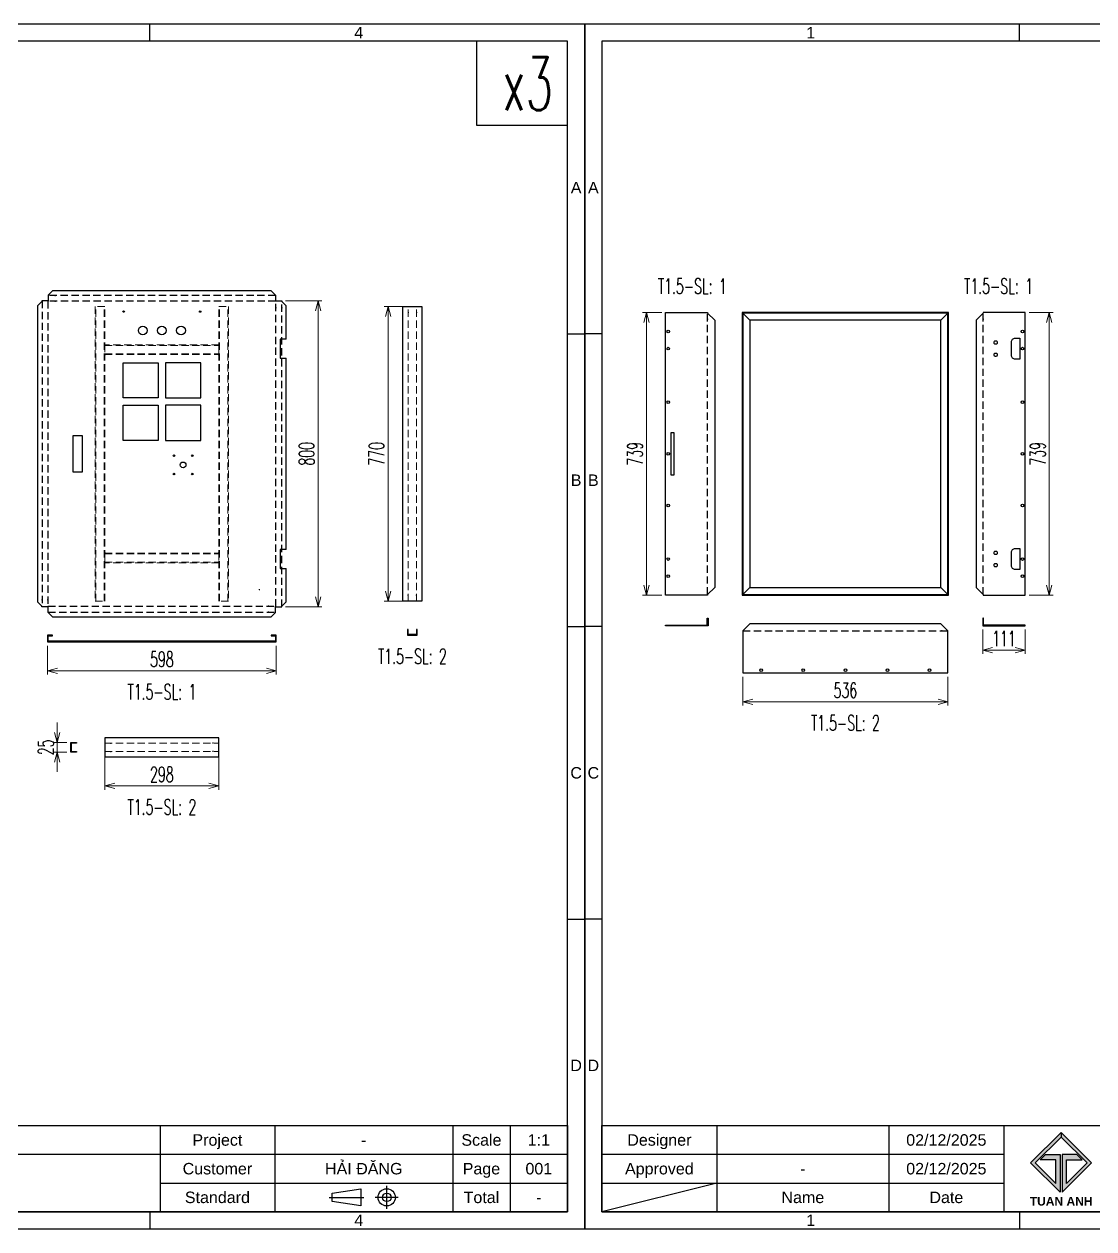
# Model space of a CAD drawing. Header units: millimetres. Extents: x 123558 to 149079, y -1073 to 14418.
# Drawn here: x 136349 to 139145, y 2077 to 5227 of the extents above; entities that cross this region are included whole.
import ezdxf
from ezdxf.enums import TextEntityAlignment as Align

# ---------------------------------------------------------------- set-up
doc = ezdxf.new("R2010")
doc.units = ezdxf.units.MM
doc.header["$LTSCALE"] = 3
doc.linetypes.add('HIDDEN', pattern=[9.525, 6.35, -3.175])
doc.layers.add('@.DM. NÉT ĐỨT', color=8, linetype='HIDDEN', lineweight=9)
for name, color, linetype in [('@.HIDDEN', 8, 'HIDDEN'), ('@.TEXT', 7, 'Continuous'), ('@.VISIBLE', 7, 'Continuous'), ('dim', 7, 'Continuous')]:
    doc.layers.add(name, color=color, linetype=linetype)
doc.styles.add('Ann_w01', font='romans.shx', dxfattribs={"width": 0.6, "bigfont": 'chineset.shx'})
doc.styles.add('Arial', font='arial.ttf')
doc.dimstyles.new('Dim 01_SC20', dxfattribs={"dimscale": 20, "dimtxt": 2, "dimasz": 1.3, "dimexe": 0.5, "dimexo": 0.5, "dimgap": 0.5, "dimtad": 1, "dimdec": 1, "dimzin": 12, "dimdsep": 46, "dimtxsty": 'Ann_w01', "dimblk": 'OPEN30', "dimcen": 1.5, "dimclrd": 6, "dimclre": 6, "dimclrt": 3, "dimadec": 1, "dimazin": 3, "dimtm": 1e-09, "dimtfac": 1, "dimtdec": 1, "dimtix": 1, "dimtmove": 0, "dimatfit": 3, "dimldrblk": 'OPEN30', "dimfxl": 1, "dimtolj": 1, "dimlwd": 20, "dimlwe": 20, "dimarcsym": 0})

# ---------------------------------------------------------------- blocks, each defined once
blk = doc.blocks.new('_Open30')
at = {"color": 0, "linetype": 'ByBlock', "lineweight": -2}
for p, q in [((-1, 0.27), (0, 0)), ((0, 0), (-1, -0.27)), ((0, 0), (-1, 0))]:
    blk.add_line(p, q, dxfattribs=at)
blk = doc.blocks.new('*D147')
at = {"layer": '@.VISIBLE', "color": 6, "lineweight": 20, "transparency": 16777216}
for p, q in [((136410.4, 3601.4), (136410.4, 3526.3)), ((137008.4, 3601.4), (137008.4, 3526.3)), ((136436.4, 3536.3), (136982.4, 3536.3))]:
    blk.add_line(p, q, dxfattribs=at)
at = {"layer": 'Defpoints', "color": 0, "transparency": 16777216}
for p in [(136410.4, 3611.4), (137008.4, 3611.4), (137008.4, 3536.3)]:
    blk.add_point(p, dxfattribs=at)
at = {"layer": '@.VISIBLE', "color": 6, "lineweight": 20, "transparency": 16777216, "xscale": 26, "yscale": 26, "zscale": 26, "rotation": 180}
blk.add_blockref('_Open30', (136410.4, 3536.3), dxfattribs=at)
at = {"layer": '@.VISIBLE', "color": 6, "lineweight": 20, "transparency": 16777216, "xscale": 26, "yscale": 26, "zscale": 26}
blk.add_blockref('_Open30', (137008.4, 3536.3), dxfattribs=at)
at = {"layer": '@.VISIBLE', "color": 3, "transparency": 16777216, "insert": (136709.4, 3566.3), "char_height": 40, "attachment_point": 5, "style": 'Ann_w01'}
blk.add_mtext('\\A1;598', dxfattribs=at)
blk = doc.blocks.new('*D148')
at = {"layer": 'Defpoints', "color": 0, "transparency": 16777216}
for p in [(137022.7, 4503.4), (137117.6, 4503.4), (137022.7, 3703.4)]:
    blk.add_point(p, dxfattribs=at)
at = {"layer": 'dim', "color": 6, "lineweight": 20, "transparency": 16777216}
for p, q in [((137032.7, 4503.4), (137127.6, 4503.4)), ((137117.6, 3729.4), (137117.6, 4477.4)), ((137032.7, 3703.4), (137127.6, 3703.4))]:
    blk.add_line(p, q, dxfattribs=at)
at = {"layer": 'dim', "color": 6, "lineweight": 20, "transparency": 16777216, "xscale": 26, "yscale": 26, "zscale": 26}
for p, rotation in [((137117.6, 4503.4), 90), ((137117.6, 3703.4), 270)]:
    blk.add_blockref('_Open30', p, dxfattribs=dict(at, rotation=rotation))
at = {"layer": 'dim', "color": 3, "transparency": 16777216, "insert": (137087.6, 4103.4), "char_height": 40, "attachment_point": 5, "rotation": 90, "style": 'Ann_w01'}
blk.add_mtext('\\A1;800', dxfattribs=at)
blk = doc.blocks.new('*D149')
at = {"layer": 'Defpoints', "color": 0, "transparency": 16777216}
for p in [(138854.5, 3653.8), (138965.5, 3653.8), (138965.5, 3590.2)]:
    blk.add_point(p, dxfattribs=at)
at = {"layer": 'dim', "color": 6, "lineweight": 20, "transparency": 16777216}
for p, q in [((138854.5, 3643.8), (138854.5, 3580.2)), ((138965.5, 3643.8), (138965.5, 3580.2)), ((138880.5, 3590.2), (138939.5, 3590.2))]:
    blk.add_line(p, q, dxfattribs=at)
at = {"layer": 'dim', "color": 6, "lineweight": 20, "transparency": 16777216, "xscale": 26, "yscale": 26, "zscale": 26, "rotation": 180}
blk.add_blockref('_Open30', (138854.5, 3590.2), dxfattribs=at)
at = {"layer": 'dim', "color": 6, "lineweight": 20, "transparency": 16777216, "xscale": 26, "yscale": 26, "zscale": 26}
blk.add_blockref('_Open30', (138965.5, 3590.2), dxfattribs=at)
at = {"layer": 'dim', "color": 3, "transparency": 16777216, "insert": (138910, 3620.2), "char_height": 40, "attachment_point": 5, "style": 'Ann_w01'}
blk.add_mtext('\\A1;111', dxfattribs=at)
blk = doc.blocks.new('*D150')
at = {"layer": 'Defpoints', "color": 0, "transparency": 16777216}
for p in [(137975.8, 4472.9), (138025.8, 4472.9), (138025.8, 3733.9)]:
    blk.add_point(p, dxfattribs=at)
at = {"layer": 'dim', "color": 6, "lineweight": 20, "transparency": 16777216}
for p, q in [((138015.8, 4472.9), (137965.8, 4472.9)), ((137975.8, 3759.9), (137975.8, 4446.9)), ((138015.8, 3733.9), (137965.8, 3733.9))]:
    blk.add_line(p, q, dxfattribs=at)
at = {"layer": 'dim', "color": 6, "lineweight": 20, "transparency": 16777216, "xscale": 26, "yscale": 26, "zscale": 26}
for p, rotation in [((137975.8, 4472.9), 90), ((137975.8, 3733.9), 270)]:
    blk.add_blockref('_Open30', p, dxfattribs=dict(at, rotation=rotation))
at = {"layer": 'dim', "color": 3, "transparency": 16777216, "insert": (137945.8, 4103.4), "char_height": 40, "attachment_point": 5, "rotation": 90, "style": 'Ann_w01'}
blk.add_mtext('\\A1;739', dxfattribs=at)
blk = doc.blocks.new('*D151')
at = {"layer": 'Defpoints', "color": 0, "transparency": 16777216}
for p in [(138965.5, 4472.9), (139028.3, 4472.9), (138965.5, 3733.9)]:
    blk.add_point(p, dxfattribs=at)
at = {"layer": 'dim', "color": 6, "lineweight": 20, "transparency": 16777216}
for p, q in [((138975.5, 4472.9), (139038.3, 4472.9)), ((139028.3, 3759.9), (139028.3, 4446.9)), ((138975.5, 3733.9), (139038.3, 3733.9))]:
    blk.add_line(p, q, dxfattribs=at)
at = {"layer": 'dim', "color": 6, "lineweight": 20, "transparency": 16777216, "xscale": 26, "yscale": 26, "zscale": 26}
for p, rotation in [((139028.3, 4472.9), 90), ((139028.3, 3733.9), 270)]:
    blk.add_blockref('_Open30', p, dxfattribs=dict(at, rotation=rotation))
at = {"layer": 'dim', "color": 3, "transparency": 16777216, "insert": (138998.3, 4103.4), "char_height": 40, "attachment_point": 5, "rotation": 90, "style": 'Ann_w01'}
blk.add_mtext('\\A1;739', dxfattribs=at)
blk = doc.blocks.new('*D152')
at = {"layer": 'Defpoints', "color": 0, "transparency": 16777216}
for p in [(138227.7, 3530.4), (138763.7, 3530.4), (138227.7, 3455)]:
    blk.add_point(p, dxfattribs=at)
at = {"layer": 'dim', "color": 6, "lineweight": 20, "transparency": 16777216}
for p, q in [((138227.7, 3520.4), (138227.7, 3445)), ((138763.7, 3520.4), (138763.7, 3445)), ((138737.7, 3455), (138253.7, 3455))]:
    blk.add_line(p, q, dxfattribs=at)
at = {"layer": 'dim', "color": 6, "lineweight": 20, "transparency": 16777216, "xscale": 26, "yscale": 26, "zscale": 26, "rotation": 180}
blk.add_blockref('_Open30', (138227.7, 3455), dxfattribs=at)
at = {"layer": 'dim', "color": 6, "lineweight": 20, "transparency": 16777216, "xscale": 26, "yscale": 26, "zscale": 26}
blk.add_blockref('_Open30', (138763.7, 3455), dxfattribs=at)
at = {"layer": 'dim', "color": 3, "transparency": 16777216, "insert": (138495.7, 3485), "char_height": 40, "attachment_point": 5, "style": 'Ann_w01'}
blk.add_mtext('\\A1;536', dxfattribs=at)
blk = doc.blocks.new('*D146')
at = {"layer": '@.VISIBLE', "color": 6, "lineweight": 20, "transparency": 16777216}
for p, q in [((136560.4, 3313.5), (136560.4, 3225.2)), ((136858.4, 3313.5), (136858.4, 3225.2)), ((136586.4, 3235.2), (136832.4, 3235.2))]:
    blk.add_line(p, q, dxfattribs=at)
at = {"layer": 'Defpoints', "color": 0, "transparency": 16777216}
for p in [(136560.4, 3323.5), (136858.4, 3323.5), (136858.4, 3235.2)]:
    blk.add_point(p, dxfattribs=at)
at = {"layer": '@.VISIBLE', "color": 6, "lineweight": 20, "transparency": 16777216, "xscale": 26, "yscale": 26, "zscale": 26, "rotation": 180}
blk.add_blockref('_Open30', (136560.4, 3235.2), dxfattribs=at)
at = {"layer": '@.VISIBLE', "color": 6, "lineweight": 20, "transparency": 16777216, "xscale": 26, "yscale": 26, "zscale": 26}
blk.add_blockref('_Open30', (136858.4, 3235.2), dxfattribs=at)
at = {"layer": '@.VISIBLE', "color": 3, "transparency": 16777216, "insert": (136709.4, 3265.2), "char_height": 40, "attachment_point": 5, "style": 'Ann_w01'}
blk.add_mtext('\\A1;298', dxfattribs=at)
blk = doc.blocks.new('*D164')
at = {"layer": '@.VISIBLE', "color": 6, "lineweight": 20, "transparency": 16777216}
for p, q in [((136436, 3374.5), (136436, 3400.5)), ((136461.2, 3348.5), (136426, 3348.5)), ((136436, 3348.5), (136436, 3323.5)), ((136461.2, 3323.5), (136426, 3323.5)), ((136436, 3297.5), (136436, 3271.5))]:
    blk.add_line(p, q, dxfattribs=at)
at = {"layer": 'Defpoints', "color": 0, "transparency": 16777216}
for p in [(136471.2, 3348.5), (136436, 3323.5), (136471.2, 3323.5)]:
    blk.add_point(p, dxfattribs=at)
at = {"layer": '@.VISIBLE', "color": 6, "lineweight": 20, "transparency": 16777216, "xscale": 26, "yscale": 26, "zscale": 26}
for p, rotation in [((136436, 3348.5), 270), ((136436, 3323.5), 90)]:
    blk.add_blockref('_Open30', p, dxfattribs=dict(at, rotation=rotation))
at = {"layer": '@.VISIBLE', "color": 3, "transparency": 16777216, "insert": (136406, 3336), "char_height": 40, "attachment_point": 5, "rotation": 90, "style": 'Ann_w01'}
blk.add_mtext('\\A1;25', dxfattribs=at)
blk = doc.blocks.new('*D144')
at = {"layer": 'Defpoints', "color": 0, "transparency": 16777216}
for p in [(137300.6, 4488.4), (137351.5, 4488.4), (137351.5, 3718.4)]:
    blk.add_point(p, dxfattribs=at)
at = {"layer": 'dim', "color": 6, "lineweight": 20, "transparency": 16777216}
for p, q in [((137341.5, 4488.4), (137290.6, 4488.4)), ((137300.6, 3744.4), (137300.6, 4462.4)), ((137341.5, 3718.4), (137290.6, 3718.4))]:
    blk.add_line(p, q, dxfattribs=at)
at = {"layer": 'dim', "color": 6, "lineweight": 20, "transparency": 16777216, "xscale": 26, "yscale": 26, "zscale": 26}
for p, rotation in [((137300.6, 4488.4), 90), ((137300.6, 3718.4), 270)]:
    blk.add_blockref('_Open30', p, dxfattribs=dict(at, rotation=rotation))
at = {"layer": 'dim', "color": 3, "transparency": 16777216, "insert": (137270.6, 4103.4), "char_height": 40, "attachment_point": 5, "rotation": 90, "style": 'Ann_w01'}
blk.add_mtext('\\A1;770', dxfattribs=at)
blk = doc.blocks.new('Standard ISO')
at = {"color": 6}
for p, q in [((-6, 0), (0, 0)), ((6, 0), (2, 0)), ((4, -2), (4, 2))]:
    blk.add_line(p, q, dxfattribs=at)
blk.add_lwpolyline([(-0.5, 1.5), (-0.5, -1.5), (-5.5, -0.75), (-5.5, 0.75), (-0.5, 1.5)])
for radius in [1.5, 0.75]:
    blk.add_circle((4, 0), radius)
blk = doc.blocks.new('A$C4dbb82d6')
at = {"layer": '@.VISIBLE'}
h = blk.add_hatch(color=30, dxfattribs=at)
h.dxf.hatch_style = 1
h.paths.add_polyline_path([(0.21, 4.97), (3.62, 1.56), (3.62, 5.97), (1.92, 5.97), (1.3, 5.35), (3.12, 5.35), (3.12, 2.59), (0.74, 4.97), (3.75, 7.98), (3.75, 8.51)])
h = blk.add_hatch(color=150, dxfattribs=at)
h.dxf.hatch_style = 1
h.paths.add_polyline_path([(6.76, 4.97), (4.37, 2.59), (4.37, 5.35), (6.2, 5.35), (5.58, 5.97), (3.88, 5.97), (3.88, 1.56), (7.29, 4.97), (3.75, 8.51), (3.75, 7.98)])
at = {"layer": '@.VISIBLE', "color": 30}
blk.add_lwpolyline([(3.62, 5.97), (3.62, 1.56), (0.21, 4.97), (3.75, 8.51), (3.75, 7.98), (0.74, 4.97), (3.12, 2.59), (3.12, 5.35), (1.3, 5.35), (1.92, 5.97)], close=True, dxfattribs=at)
at = {"layer": '@.VISIBLE', "color": 150}
blk.add_lwpolyline([(3.88, 5.97), (3.88, 1.56), (7.29, 4.97), (3.75, 8.51), (3.75, 7.98), (6.76, 4.97), (4.37, 2.59), (4.37, 5.35), (6.2, 5.35), (5.58, 5.97)], close=True, dxfattribs=at)
at = {"layer": '@.VISIBLE', "color": 30, "insert": (3.75, 0.51), "char_height": 1, "attachment_point": 5, "style": 'Ann_w01'}
blk.add_mtext_dynamic_manual_height_columns('{\\fArial|b1|i0|c0|p34;\\W1;TUAN ANH}', width=7.5, gutter_width=49.6, heights=[0], dxfattribs=at)
blk = doc.blocks.new('KHUNG BAN VE (Made by Tung)')
at = {"layer": '@.VISIBLE', "color": 8}
for p, q in [((75.75, 207), (75.75, 210)), ((148.5, 207), (148.5, 210)), ((221.25, 207), (221.25, 210)), ((3, 156), (0, 156)), ((294, 156), (297, 156)), ((3, 105), (0, 105)), ((294, 105), (297, 105)), ((3, 54), (0, 54)), ((294, 54), (297, 54)), ((23, 18), (23, 3)), ((53, 18), (53, 3)), ((73, 18), (73, 3)), ((123, 18), (123, 3)), ((223, 18), (223, 3)), ((243, 18), (243, 3)), ((274, 18), (274, 3)), ((284, 18), (284, 3)), ((3, 13), (73, 13)), ((123, 13), (294, 13)), ((3, 8), (73, 8)), ((23, 8), (3, 3)), ((223, 8), (294, 8)), ((75.75, 3), (75.75, 0)), ((148.5, 3), (148.5, 0)), ((221.25, 3), (221.25, 0))]:
    blk.add_line(p, q, dxfattribs=at)
for points in [[(0, 0), (297, 0), (297, 210), (0, 210)], [(3, 3), (294, 3), (294, 207), (3, 207)], [(3, 18), (294, 18), (294, 3), (3, 3)]]:
    blk.add_lwpolyline(points, close=True, dxfattribs=at)
at = {"xscale": 1.5, "yscale": 1.5, "zscale": 1.5}
blk.add_blockref('A$C4dbb82d6', (77.375, 4.041), dxfattribs=at)
blk.add_blockref('Standard ISO', (258.5, 5.5))
at = {"layer": '@.TEXT', "color": 1, "style": 'Arial'}
for s, p in [('1', (39.375, 208.5)), ('2', (112.125, 208.5)), ('3', (184.875, 208.5)), ('4', (257.625, 208.5)), ('A', (1.5, 181.5)), ('A', (295.5, 181.5)), ('B', (1.5, 130.5)), ('B', (295.5, 130.5)), ('C', (1.5, 79.5)), ('C', (295.5, 79.5)), ('D', (1.5, 28.5)), ('D', (295.5, 28.5)), ('02/12/2025', (63, 15.5)), ('02/12/2025', (63, 10.5)), ('1', (39.375, 1.5)), ('2', (112.125, 1.5)), ('3', (184.875, 1.5)), ('4', (257.625, 1.5))]:
    blk.add_text(s, height=2, dxfattribs=at).set_placement(p, align=Align.MIDDLE_CENTER)
at = {"layer": '@.TEXT', "color": 2, "style": 'Arial'}
for s, p in [('Designer', (13, 15.5)), ('DRAWING NAME', (173, 15.5)), ('Project', (233, 15.5)), ('Scale', (279, 15.5)), ('Approved', (13, 10.5)), ('Customer', (233, 10.5)), ('Page', (279, 10.5)), ('Name', (38, 5.5)), ('Date', (63, 5.5)), ('Standard', (233, 5.5)), ('Total', (279, 5.5))]:
    blk.add_text(s, height=2, dxfattribs=at).set_placement(p, align=Align.MIDDLE_CENTER)
at = {"layer": '@.TEXT', "color": 1, "style": 'Arial'}
for tag, height, p in [('DESIGNER_NAME', 2, (38, 15.5)), ('PROJECT_CODE', 2, (258.5, 15.5)), ('SCALE', 2, (289, 15.5)), ('APPROVED_NAME', 2, (38, 10.5)), ('CUSTOMER_NAME', 2, (258.5, 10.5)), ('PAGE', 2, (289, 10.5)), ('DRAWING_NAME', 4, (173, 8)), ('TOTAL', 2, (289, 5.5))]:
    blk.add_attdef(tag, text='', height=height, dxfattribs=at).set_placement(p, align=Align.MIDDLE_CENTER)
at = {"layer": '@.VISIBLE', "color": 30, "insert": (106, 10.5), "char_height": 1, "attachment_point": 5, "style": 'Ann_w01'}
blk.add_mtext_dynamic_manual_height_columns('{\\fTimes New Roman|b0|i0|c0|p18;\\W1;CTY TNHH SẢN XUẤT & THƯƠNG MẠI CƠ ĐIỆN TUẤN ANH\\PĐịa chỉ: Bến phà Vạn Phúc, Xã Ninh Sở, Huyện Thanh Trì, TP. Hà Nội\\PMST: 01081588698\\PEmail: ctytuananh68@gmail.com}', width=28.70976, gutter_width=99.197, heights=[0], dxfattribs=at)

msp = doc.modelspace()

# ---------------------------------------------------------------- linework, layer by layer
at = {"color": 1}
for p, q in [((137352.84, 4473.94), (137352.84, 4471.94)), ((137375.24, 4473.94), (137375.24, 4471.94)), ((137352.84, 3732.77), (137352.84, 3734.77)), ((137375.24, 3732.77), (137375.24, 3734.77)), ((136574.79, 3347.25), (136576.79, 3347.25)), ((136843.95, 3347.25), (136841.95, 3347.25)), ((136574.79, 3324.85), (136576.79, 3324.85)), ((136843.95, 3324.85), (136841.95, 3324.85))]:
    msp.add_line(p, q, dxfattribs=at)
for points in [[(137769.5, 5181.89), (137531.59, 5181.89), (137531.59, 4962.63), (137769.5, 4962.63)], [(137339.14, 3718.36), (137339.14, 4488.36), (137388.94, 4488.36), (137388.94, 3718.36)], [(137351.54, 3644.14), (137351.54, 3629.14), (137376.54, 3629.14), (137376.54, 3644.14), (137375.04, 3644.14), (137375.04, 3630.64), (137353.04, 3630.64), (137353.04, 3644.14)], [(136486.16, 3323.55), (136471.16, 3323.55), (136471.16, 3348.55), (136486.16, 3348.55), (136486.16, 3347.05), (136472.66, 3347.05), (136472.66, 3325.05), (136486.16, 3325.05)], [(136560.37, 3311.15), (136858.37, 3311.15), (136858.37, 3360.95), (136560.37, 3360.95)]]:
    msp.add_lwpolyline(points, close=True)
at = {"color": 3}
for points in [[(136607.87, 4341.36), (136699.87, 4341.36), (136699.87, 4249.36), (136607.87, 4249.36)], [(136718.87, 4249.36), (136810.87, 4249.36), (136810.87, 4341.36), (136718.87, 4341.36)], [(136607.87, 4230.36), (136699.87, 4230.36), (136699.87, 4138.36), (136607.87, 4138.36)], [(136718.87, 4138.36), (136810.87, 4138.36), (136810.87, 4230.36), (136718.87, 4230.36)]]:
    msp.add_lwpolyline(points, close=True, dxfattribs=at)
for centre, radius in [((136740.87, 4098.36), 2.1), ((136788.87, 4098.36), 2.1), ((136764.87, 4074.36), 7.5), ((136740.87, 4050.36), 2.1), ((136788.87, 4050.36), 2.1)]:
    msp.add_circle(centre, radius)
at = {"layer": '@.DM. NÉT ĐỨT', "linetype": 'HIDDEN'}
for p, q in [((136536.87, 3718.36), (136536.87, 4488.36)), ((136558.87, 3718.36), (136558.87, 4488.36)), ((136859.87, 3718.36), (136859.87, 4488.36)), ((136881.87, 3718.36), (136881.87, 4488.36)), ((137352.84, 3718.36), (137352.84, 4488.36)), ((137375.24, 3718.36), (137375.24, 4488.36)), ((136560.37, 4386.86), (136858.37, 4386.86)), ((136560.37, 4364.86), (136858.37, 4364.86)), ((136560.37, 3841.86), (136858.37, 3841.86)), ((136560.37, 3819.86), (136858.37, 3819.86)), ((136560.37, 3347.25), (136858.37, 3347.25)), ((136560.37, 3324.85), (136858.37, 3324.85))]:
    msp.add_line(p, q, dxfattribs=at)
at = {"layer": '@.DM. NÉT ĐỨT'}
for points in [[(136560.37, 3718.36), (136560.37, 4488.36), (136535.37, 4488.36), (136535.37, 3718.36)], [(136858.37, 3718.36), (136858.37, 4488.36), (136883.37, 4488.36), (136883.37, 3718.36)], [(136560.37, 4363.36), (136858.37, 4363.36), (136858.37, 4388.36), (136560.37, 4388.36)], [(136560.37, 3843.36), (136858.37, 3843.36), (136858.37, 3818.36), (136560.37, 3818.36)]]:
    msp.add_lwpolyline(points, close=True, dxfattribs=at)
at = {"layer": '@.HIDDEN'}
for p, q in [((138135.53, 3735.36), (138135.53, 4471.36)), ((138855.84, 3735.36), (138855.84, 4471.36)), ((138227.69, 3640.15), (138763.69, 3640.15))]:
    msp.add_line(p, q, dxfattribs=at)
for points in [[(137006.47, 4517.46), (136412.27, 4517.46)], [(136396.27, 4503.36), (136396.27, 3703.36)], [(137022.47, 3703.36), (137022.47, 4503.36)], [(136412.27, 3689.26), (137006.47, 3689.26)]]:
    msp.add_lwpolyline(points, dxfattribs=at)
msp.add_lwpolyline([(136411.67, 3704.66), (137007.07, 3704.66), (137007.07, 4502.06), (136411.67, 4502.06)], close=True, dxfattribs=at)
at = {"layer": '@.VISIBLE'}
for p, q in [((136429.8, 4517.46), (136431.8, 4517.46)), ((136988.94, 4517.46), (136986.94, 4517.46)), ((136396.27, 4486.06), (136396.27, 4484.06)), ((136411.67, 4486.06), (136411.67, 4484.06)), ((136412.27, 4503.36), (136412.27, 4502.06)), ((136429.8, 4502.06), (136431.8, 4502.06)), ((136988.94, 4502.06), (136986.94, 4502.06)), ((137006.47, 4503.36), (137006.47, 4502.06)), ((137007.07, 4486.06), (137007.07, 4484.06)), ((137022.47, 4486.06), (137022.47, 4484.06)), ((138135.53, 4456.12), (138135.53, 4454.12)), ((138855.84, 4456.12), (138855.84, 4454.12)), ((136964.37, 3747.36), (136964.37, 3749.36)), ((138135.53, 3750.59), (138135.53, 3752.59)), ((138855.84, 3750.59), (138855.84, 3752.59)), ((136396.27, 3720.65), (136396.27, 3722.65)), ((136411.67, 3720.65), (136411.67, 3722.65)), ((136963.37, 3748.36), (136965.37, 3748.36)), ((137007.07, 3720.65), (137007.07, 3722.65)), ((137022.47, 3720.65), (137022.47, 3722.65)), ((136412.27, 3703.36), (136412.27, 3704.66)), ((136429.8, 3704.66), (136431.8, 3704.66)), ((136429.8, 3689.26), (136431.8, 3689.26)), ((136988.94, 3704.66), (136986.94, 3704.66)), ((136988.94, 3689.26), (136986.94, 3689.26)), ((137006.47, 3703.36), (137006.47, 3704.66)), ((138242.92, 3640.15), (138244.92, 3640.15)), ((138748.45, 3640.15), (138746.45, 3640.15))]:
    msp.add_line(p, q, dxfattribs=at)
for points in [[(136423.37, 4529.16), (136412.27, 4518.06), (136412.27, 4503.36), (136396.07, 4503.36), (136396.07, 4501.86), (136384.57, 4490.36)], [(136995.37, 4529.16), (136423.37, 4529.16)], [(136995.37, 4529.16), (137006.47, 4518.06), (137006.47, 4503.36), (137022.67, 4503.36), (137022.67, 4501.86), (137034.17, 4490.36)], [(136384.57, 4490.36), (136384.57, 3716.36)], [(137034.17, 4403.36), (137034.17, 4490.36)], [(137034.17, 4403.36), (137018.47, 4403.36), (137018.47, 4353.36), (137034.17, 4353.36)], [(136560.37, 4361.36), (136560.37, 4363.36), (136562.37, 4363.36)], [(136858.37, 4361.36), (136858.37, 4363.36), (136856.37, 4363.36)], [(137034.17, 3853.36), (137034.17, 4353.36)], [(136560.37, 3845.36), (136560.37, 3843.36), (136562.37, 3843.36)], [(136858.37, 3845.36), (136858.37, 3843.36), (136856.37, 3843.36)], [(137034.17, 3853.36), (137018.47, 3853.36), (137018.47, 3803.36), (137034.17, 3803.36)], [(137034.17, 3716.36), (137034.17, 3803.36)], [(136423.37, 3677.56), (136412.27, 3688.66), (136412.27, 3703.36), (136396.07, 3703.36), (136396.07, 3704.86), (136384.57, 3716.36)], [(136995.37, 3677.56), (137006.47, 3688.66), (137006.47, 3703.36), (137022.67, 3703.36), (137022.67, 3704.86), (137034.17, 3716.36)], [(136423.37, 3677.56), (136995.37, 3677.56)]]:
    msp.add_lwpolyline(points, dxfattribs=at)
for points in [[(138135.73, 4472.86), (138135.73, 4471.36), (138154.23, 4452.86), (138154.23, 3753.86), (138135.73, 3735.36), (138135.73, 3733.86), (138025.83, 3733.86), (138025.83, 4472.86)], [(138855.64, 4472.86), (138855.64, 4471.36), (138837.14, 4452.86), (138837.14, 3753.86), (138855.64, 3735.36), (138855.64, 3733.86), (138965.54, 3733.86), (138965.54, 4472.86)], [(138047.83, 4158.36), (138039.83, 4158.36), (138039.83, 4048.36), (138047.83, 4048.36)], [(136477.37, 4151.36), (136501.37, 4151.36), (136501.37, 4055.36), (136477.37, 4055.36)], [(138763.69, 3640.35), (138763.69, 3640.35), (138745.19, 3658.85), (138246.19, 3658.85), (138227.69, 3640.35), (138227.69, 3640.35), (138227.69, 3530.45), (138763.69, 3530.45)]]:
    msp.add_lwpolyline(points, close=True, dxfattribs=at)
at = {"layer": '@.VISIBLE', "color": 6}
for points in [[(138226.19, 3733.86), (138765.19, 3733.86), (138765.19, 4472.86), (138226.19, 4472.86)], [(138227.69, 3735.36), (138763.69, 3735.36), (138763.69, 4471.36), (138227.69, 4471.36)], [(138246.19, 3753.86), (138745.19, 3753.86), (138745.19, 4452.86), (138246.19, 4452.86)], [(138025.83, 3655.78), (138134.83, 3655.78), (138134.83, 3673.78), (138136.83, 3673.78), (138136.83, 3653.78), (138025.83, 3653.78)], [(138965.54, 3655.78), (138856.54, 3655.78), (138856.54, 3673.78), (138854.54, 3673.78), (138854.54, 3653.78), (138965.54, 3653.78)]]:
    msp.add_lwpolyline(points, close=True, dxfattribs=at)
for points in [[(138246.19, 4452.86), (138227.69, 4471.36), (138227.69, 4472.86)], [(138745.19, 4452.86), (138763.69, 4471.36), (138763.69, 4472.86)], [(138246.19, 3753.86), (138227.69, 3735.36), (138227.69, 3733.86)], [(138745.19, 3753.86), (138763.69, 3735.36), (138763.69, 3733.86)]]:
    msp.add_lwpolyline(points, dxfattribs=at)
at = {"layer": '@.VISIBLE'}
for points in [[(138883.34, 4394.36), (138883.34, 4394.36, 0.4142136), (138886.84, 4390.86), (138889.84, 4390.86, 0.4142136), (138893.34, 4394.36), (138893.34, 4394.36, 0.4142136), (138889.84, 4397.86), (138886.84, 4397.86, 0.4142136)], [(138951.54, 4405.86), (138951.54, 4350.86), (138939.54, 4350.86, -0.4142136), (138929.54, 4360.86), (138929.54, 4395.86, -0.4142136), (138939.54, 4405.86)], [(138883.34, 4362.36), (138883.34, 4362.36, 0.4142136), (138886.84, 4358.86), (138889.84, 4358.86, 0.4142136), (138893.34, 4362.36), (138893.34, 4362.36, 0.4142136), (138889.84, 4365.86), (138886.84, 4365.86, 0.4142136)], [(138883.34, 3844.36), (138883.34, 3844.36, 0.4142136), (138886.84, 3840.86), (138889.84, 3840.86, 0.4142136), (138893.34, 3844.36), (138893.34, 3844.36, 0.4142136), (138889.84, 3847.86), (138886.84, 3847.86, 0.4142136)], [(138951.54, 3855.86), (138951.54, 3800.86), (138939.54, 3800.86, -0.4142136), (138929.54, 3810.86), (138929.54, 3845.86, -0.4142136), (138939.54, 3855.86)], [(138883.34, 3812.36), (138883.34, 3812.36, 0.4142136), (138886.84, 3808.86), (138889.84, 3808.86, 0.4142136), (138893.34, 3812.36), (138893.34, 3812.36, 0.4142136), (138889.84, 3815.86), (138886.84, 3815.86, 0.4142136)]]:
    msp.add_lwpolyline(points, format="xyb", close=True, dxfattribs=at)
at = {"layer": '@.VISIBLE', "color": 4}
msp.add_lwpolyline([(136995.4, 3629.38), (136995.37, 3627.38), (137006.37, 3627.38), (137006.37, 3613.38), (136412.37, 3613.38), (136412.37, 3627.38), (136423.37, 3627.38), (136423.37, 3629.38), (136410.37, 3629.38), (136410.37, 3611.38), (137008.37, 3611.38), (137008.37, 3629.38), (136995.37, 3629.38)], dxfattribs=at)
at = {"layer": '@.VISIBLE'}
for centre, radius in [((136609.37, 4475.36), 2), ((136809.37, 4475.36), 2), ((136659.37, 4425.86), 11.5), ((136709.37, 4425.86), 11.5), ((136759.37, 4425.86), 11.5), ((138032.83, 4423.36), 3.5), ((138958.54, 4423.36), 3.5), ((138032.83, 4378.36), 3.5), ((138958.54, 4378.36), 3.5), ((138032.83, 4238.36), 3.5), ((138958.54, 4238.36), 3.5), ((138032.83, 4103.36), 3.5), ((138958.54, 4103.36), 3.5), ((138032.83, 3968.36), 3.5), ((138958.54, 3968.36), 3.5), ((138032.83, 3828.36), 3.5), ((138958.54, 3828.36), 3.5), ((138032.83, 3783.36), 3.5), ((138958.54, 3783.36), 3.5), ((138275.69, 3537.45), 3.5), ((138385.69, 3537.45), 3.5), ((138495.69, 3537.45), 3.5), ((138605.69, 3537.45), 3.5), ((138715.69, 3537.45), 3.5)]:
    msp.add_circle(centre, radius, dxfattribs=at)

# ---------------------------------------------------------------- block references
ref = msp.add_blockref('KHUNG BAN VE (Made by Tung)', (133359.5, 2076.89), dxfattribs=dict(at, xscale=15, yscale=15, zscale=15))
ref.add_attrib('APPROVED_NAME', '-', dxfattribs={"layer": '@.TEXT', "color": 1, "height": 30, "style": 'Arial'}).set_placement((133929.5, 2234.39), align=Align.MIDDLE_CENTER)
ref.add_attrib('TOTAL', '-', dxfattribs={"layer": '@.TEXT', "color": 1, "height": 30, "style": 'Arial'}).set_placement((137694.5, 2159.39), align=Align.MIDDLE_CENTER)
ref.add_attrib('PAGE', '001', dxfattribs={"layer": '@.TEXT', "color": 1, "height": 30, "style": 'Arial'}).set_placement((137694.5, 2234.39), align=Align.MIDDLE_CENTER)
ref.add_attrib('SCALE', '1:1', dxfattribs={"layer": '@.TEXT', "color": 1, "height": 30, "style": 'Arial'}).set_placement((137694.5, 2309.39), align=Align.MIDDLE_CENTER)
ref.add_attrib('CUSTOMER_NAME', 'HẢI ĐĂNG', dxfattribs={"layer": '@.TEXT', "color": 1, "height": 30, "style": 'Arial'}).set_placement((137237, 2234.39), align=Align.MIDDLE_CENTER)
ref.add_attrib('PROJECT_CODE', '-', dxfattribs={"layer": '@.TEXT', "color": 1, "height": 30, "style": 'Arial'}).set_placement((137237, 2309.39), align=Align.MIDDLE_CENTER)
ref.add_attrib('DRAWING_NAME', 'TỦ ĐIỆN  ', dxfattribs={"layer": '@.TEXT', "color": 1, "height": 60, "style": 'Arial'}).set_placement((135954.5, 2196.89), align=Align.MIDDLE_CENTER)
ref = msp.add_blockref('KHUNG BAN VE (Made by Tung)', (137814.5, 2076.89), dxfattribs=dict(at, xscale=15, yscale=15, zscale=15))
ref.add_attrib('APPROVED_NAME', '-', dxfattribs={"layer": '@.TEXT', "color": 1, "height": 30, "style": 'Arial'}).set_placement((138384.5, 2234.39), align=Align.MIDDLE_CENTER)
ref.add_attrib('TOTAL', '-', dxfattribs={"layer": '@.TEXT', "color": 1, "height": 30, "style": 'Arial'}).set_placement((142149.5, 2159.39), align=Align.MIDDLE_CENTER)
ref.add_attrib('PAGE', '001', dxfattribs={"layer": '@.TEXT', "color": 1, "height": 30, "style": 'Arial'}).set_placement((142149.5, 2234.39), align=Align.MIDDLE_CENTER)
ref.add_attrib('SCALE', '1:1', dxfattribs={"layer": '@.TEXT', "color": 1, "height": 30, "style": 'Arial'}).set_placement((142149.5, 2309.39), align=Align.MIDDLE_CENTER)
ref.add_attrib('CUSTOMER_NAME', 'HẢI ĐĂNG', dxfattribs={"layer": '@.TEXT', "color": 1, "height": 30, "style": 'Arial'}).set_placement((141692, 2234.39), align=Align.MIDDLE_CENTER)
ref.add_attrib('PROJECT_CODE', '-', dxfattribs={"layer": '@.TEXT', "color": 1, "height": 30, "style": 'Arial'}).set_placement((141692, 2309.39), align=Align.MIDDLE_CENTER)
ref.add_attrib('DRAWING_NAME', 'TỦ ĐIỆN  ', dxfattribs={"layer": '@.TEXT', "color": 1, "height": 60, "style": 'Arial'}).set_placement((140409.5, 2196.89), align=Align.MIDDLE_CENTER)

# ---------------------------------------------------------------- texts
at = {"layer": '@.VISIBLE', "color": 1, "style": 'Ann_w01', "width": 0.6}
for s, height, p in [('x3', 138.757, (137665.53, 5071.04)), ('T1.5-SL: 1', 40, (138095.63, 4541.71)), ('T1.5-SL: 1', 40, (138895.74, 4541.71)), ('T1.5-SL: 2', 40, (137364.04, 3573.85)), ('T1.5-SL: 1', 40, (136709.37, 3480.96)), ('T1.5-SL: 2', 40, (138495.69, 3399.71)), ('T1.5-SL: 2', 40, (136709.37, 3179.9))]:
    msp.add_text(s, height=height, dxfattribs=at).set_placement(p, align=Align.MIDDLE_CENTER)

# ---------------------------------------------------------------- dimensions: what is measured, and where the dimension line sits
at = {"layer": '@.VISIBLE'}
for base, p1, p2, picture, middle in [((137008.37, 3536.25), (136410.37, 3611.38), (137008.37, 3611.38), '*D147', (136709.37, 3566.25)), ((136858.37, 3235.2), (136560.37, 3323.55), (136858.37, 3323.55), '*D146', (136709.37, 3265.2))]:
    dim = msp.add_linear_dim(base=base, p1=p1, p2=p2, dimstyle='Dim 01_SC20', dxfattribs=at)
    dim.commit()
    dim.dimension.update_dxf_attribs({"geometry": picture, "text_midpoint": middle})
dim = msp.add_linear_dim(base=(136435.99, 3323.55), p1=(136471.16, 3348.55), p2=(136471.16, 3323.55), angle=90, dimstyle='Dim 01_SC20', dxfattribs=at)
dim.commit()
dim.dimension.update_dxf_attribs({"geometry": '*D164', "text_midpoint": (136405.99, 3336.05)})
at = {"layer": 'dim'}
for base, p1, p2, picture, middle in [((137117.65, 4503.36), (137022.67, 3703.36), (137022.67, 4503.36), '*D148', (137087.65, 4103.36)), ((137300.61, 4488.36), (137351.54, 3718.36), (137351.54, 4488.36), '*D144', (137270.61, 4103.36)), ((137975.82, 4472.86), (138025.83, 3733.86), (138025.83, 4472.86), '*D150', (137945.82, 4103.36)), ((139028.26, 4472.86), (138965.54, 3733.86), (138965.54, 4472.86), '*D151', (138998.26, 4103.36))]:
    dim = msp.add_linear_dim(base=base, p1=p1, p2=p2, angle=90, dimstyle='Dim 01_SC20', dxfattribs=at)
    dim.commit()
    dim.dimension.update_dxf_attribs({"geometry": picture, "text_midpoint": middle})
for base, p1, p2, picture, middle in [((138965.54, 3590.16), (138854.54, 3653.78), (138965.54, 3653.78), '*D149', (138910.04, 3620.16)), ((138227.69, 3455), (138763.69, 3530.45), (138227.69, 3530.45), '*D152', (138495.69, 3485))]:
    dim = msp.add_linear_dim(base=base, p1=p1, p2=p2, dimstyle='Dim 01_SC20', dxfattribs=at)
    dim.commit()
    dim.dimension.update_dxf_attribs({"geometry": picture, "text_midpoint": middle})

doc.saveas('drawing.dxf')
